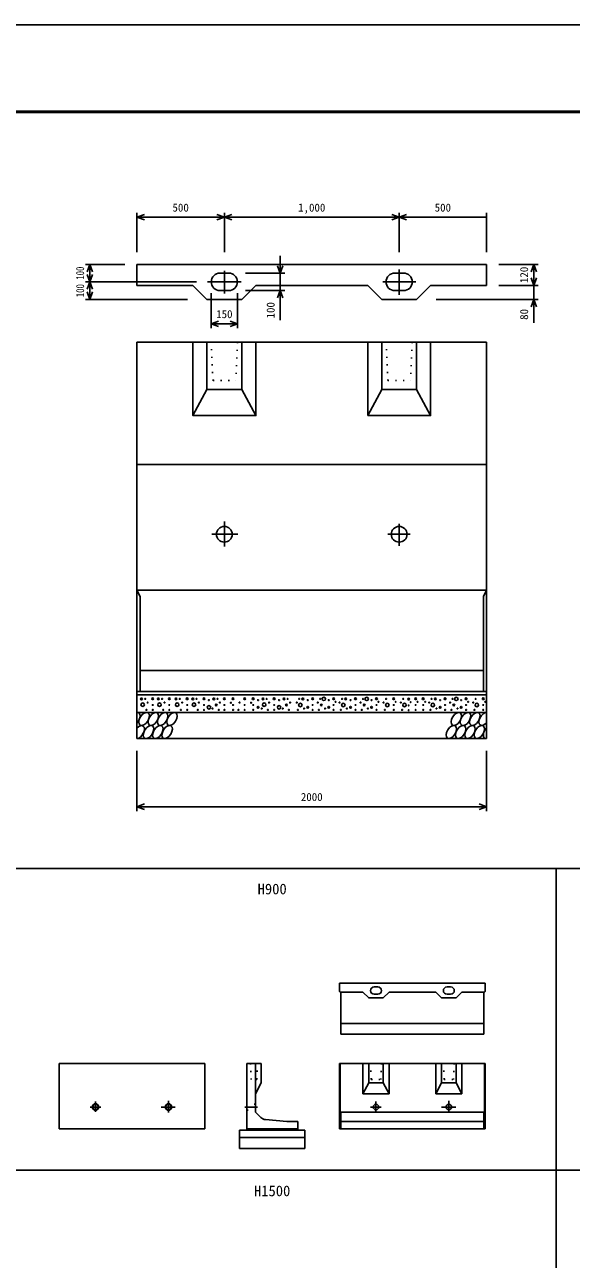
# Model space of a CAD drawing. Units: millimetres, scale not verified. Extents: x -50400 to 50400, y -17820 to 17820.
# Drawn here: x -40298 to -32794, y 849 to 17820 of the extents above; entities that cross this region are included whole.
import ezdxf
from ezdxf.enums import TextEntityAlignment as Align

# ---------------------------------------------------------------- set-up
doc = ezdxf.new("R2010")
doc.units = ezdxf.units.MM
doc.header["$LTSCALE"] = 60
doc.linetypes.add('DOTTED', pattern=[1.75, 0.25, -1.5])
doc.linetypes.add('LONG_DASHED_DOTTED', pattern=[15.25, 12, -1.5, 0.25, -1.5])
for name, color, linetype, lineweight in [('0-0_CENTER', 7, 'LONG_DASHED_DOTTED', 25), ('0-1_DIM', 7, 'Continuous', 25), ('0-2_Defpoints', 5, 'Continuous', 25), ('0-3_HATCH', 6, 'Continuous', 25), ('0-4_HYO', 3, 'Continuous', 25), ('0-6_OUTLINE', 1, 'Continuous', 25), ('0-7_OUTLINE2', 4, 'DOTTED', 25), ('0-8_TXT', 7, 'Continuous', 25), ('0-9_WAKU', 3, 'Continuous', 25)]:
    doc.layers.add(name, color=color, linetype=linetype, lineweight=lineweight)
doc.styles.add('ＭＳ ゴシック', font='')
doc.styles.get('ＭＳ ゴシック').set_extended_font_data('MS Gothic')

msp = doc.modelspace()

# ---------------------------------------------------------------- linework, layer by layer
at = {"layer": '0-0_CENTER'}
for p, q in [((-37556.79, 14126.75), (-37556.79, 14437.35)), ((-35156.79, 14108.17), (-35156.79, 14454.76)), ((-37786.73, 14284.76), (-37324.55, 14284.76)), ((-35381.2, 14284.76), (-34926.75, 14284.76)), ((-37556.79, 10645.86), (-37556.79, 10990.21)), ((-35156.79, 10655.91), (-35156.79, 10957.67)), ((-37731, 10814.99), (-37373.08, 10814.99)), ((-35312.74, 10814.99), (-35005.69, 10814.99)), ((-39399.99, 2942.61), (-39253.15, 2942.61)), ((-39325, 3016), (-39325, 2876.42)), ((-38425.29, 2942.61), (-38230.9, 2942.61)), ((-38325, 3025.69), (-38325, 2864.78)), ((-37276.11, 2942.61), (-37101.55, 2942.61)), ((-35549.99, 2942.61), (-35403.15, 2942.61)), ((-35475, 3016), (-35475, 2876.42)), ((-34575.29, 2942.61), (-34380.9, 2942.61)), ((-34475, 3025.69), (-34475, 2864.78))]:
    msp.add_line(p, q, dxfattribs=at)
at = {"layer": '0-1_DIM'}
for p, q in [((-38756.79, 15232.76), (-38756.79, 14692.76)), ((-38756.79, 15172.76), (-37556.79, 15172.76)), ((-37556.79, 15232.76), (-37556.79, 14692.76)), ((-37556.79, 15172.76), (-35156.79, 15172.76)), ((-35156.79, 15232.76), (-35156.79, 14692.76)), ((-35156.79, 15172.76), (-33956.79, 15172.76)), ((-33956.79, 15232.76), (-33956.79, 14692.76)), ((-36788.79, 14404.76), (-36788.79, 14644.76)), ((-39464.79, 14524.76), (-38924.79, 14524.76)), ((-39404.79, 14524.76), (-39404.79, 14284.76)), ((-33248.79, 14524.76), (-33788.79, 14524.76)), ((-33308.79, 14524.76), (-33308.79, 14236.76)), ((-39464.79, 14284.76), (-37938.75, 14284.76)), ((-39404.79, 14284.76), (-39404.79, 14044.76)), ((-36728.79, 14404.76), (-37268.79, 14404.76)), ((-36788.79, 14404.76), (-36788.79, 14164.76)), ((-37736.79, 13648.43), (-37736.79, 14129.43)), ((-37376.79, 13648.43), (-37376.79, 14129.43)), ((-36728.79, 14164.76), (-37268.79, 14164.76)), ((-36788.79, 13759.9), (-36788.79, 14164.76)), ((-33248.79, 14236.76), (-33788.79, 14236.76)), ((-33308.79, 14236.76), (-33308.79, 14044.76)), ((-39464.79, 14044.76), (-38062.77, 14044.76)), ((-33248.79, 14044.76), (-34650.8, 14044.76)), ((-33308.79, 13722.57), (-33308.79, 14044.76)), ((-37736.79, 13708.43), (-37376.79, 13708.43)), ((-38756.79, 7010.99), (-38756.79, 7838.99)), ((-33956.79, 7010.99), (-33956.79, 7838.99)), ((-38756.79, 7070.99), (-33956.79, 7070.99))]:
    msp.add_line(p, q, dxfattribs=at)
for points in [[(-38655.3, 15209.7), (-38756.79, 15172.76), (-38655.3, 15135.82)], [(-37658.27, 15209.7), (-37556.79, 15172.76), (-37658.27, 15135.82)], [(-37455.3, 15209.7), (-37556.79, 15172.76), (-37455.3, 15135.82)], [(-35258.27, 15209.7), (-35156.79, 15172.76), (-35258.27, 15135.82)], [(-35055.3, 15209.7), (-35156.79, 15172.76), (-35055.3, 15135.82)], [(-39367.85, 14423.27), (-39404.79, 14524.76), (-39441.72, 14423.27)], [(-36751.85, 14506.25), (-36788.79, 14404.76), (-36825.72, 14506.25)], [(-33345.72, 14423.27), (-33308.79, 14524.76), (-33271.85, 14423.27)], [(-39367.85, 14386.25), (-39404.79, 14284.76), (-39441.72, 14386.25)], [(-39367.85, 14183.27), (-39404.79, 14284.76), (-39441.72, 14183.27)], [(-33345.72, 14338.25), (-33308.79, 14236.76), (-33271.85, 14338.25)], [(-39367.85, 14146.25), (-39404.79, 14044.76), (-39441.72, 14146.25)], [(-36751.85, 14063.27), (-36788.79, 14164.76), (-36825.72, 14063.27)], [(-33345.72, 13943.27), (-33308.79, 14044.76), (-33271.85, 13943.27)], [(-37635.3, 13745.37), (-37736.79, 13708.43), (-37635.3, 13671.49)], [(-37478.27, 13745.37), (-37376.79, 13708.43), (-37478.27, 13671.49)], [(-38655.3, 7107.93), (-38756.79, 7070.99), (-38655.3, 7034.05)], [(-34058.27, 7107.93), (-33956.79, 7070.99), (-34058.27, 7034.05)]]:
    msp.add_lwpolyline(points, dxfattribs=at)
at = {"layer": '0-2_Defpoints'}
msp.add_lwpolyline([(-50400, -17820), (0, -17820), (0, 17820), (-50400, 17820)], close=True, dxfattribs=at)
at = {"layer": '0-3_HATCH'}
for centre, radius in [((-38694.09, 8552.22), 12), ((-38678.4, 8472.99), 24), ((-38643.62, 8552.22), 6), ((-38609.98, 8501.79), 6), ((-38540.68, 8554.32), 12), ((-38463.18, 8552.22), 12), ((-38447.49, 8472.99), 24), ((-38412.71, 8552.22), 6), ((-38379.06, 8501.79), 6), ((-38312.74, 8554.32), 12), ((-38220.52, 8552.22), 12), ((-38204.83, 8472.99), 24), ((-38170.04, 8552.22), 6), ((-38136.4, 8501.79), 6), ((-38067.1, 8554.32), 12), ((-37989.6, 8552.22), 12), ((-37973.91, 8472.99), 24), ((-37939.13, 8552.22), 6), ((-37905.49, 8501.79), 6), ((-37836.19, 8554.32), 12), ((-37768.89, 8535.41), 6), ((-37701.6, 8552.22), 12), ((-37651.13, 8552.22), 6), ((-37617.49, 8501.79), 6), ((-37556.93, 8554.32), 12), ((-37467.46, 8499.61), 6), ((-37437.66, 8554.32), 12), ((-37347.43, 8501.79), 6), ((-37278.13, 8554.32), 12), ((-37190.67, 8499.61), 6), ((-37160.87, 8554.32), 12), ((-37093.57, 8535.41), 6), ((-37026.29, 8552.22), 12), ((-37010.59, 8472.99), 24), ((-36975.81, 8552.22), 6), ((-36942.17, 8501.79), 6), ((-36872.87, 8554.32), 12), ((-36805.57, 8535.41), 6), ((-36738.29, 8552.22), 12), ((-36687.81, 8552.22), 6), ((-36654.17, 8501.79), 6), ((-36563.4, 8501.79), 6), ((-36512.93, 8468.18), 24), ((-36529.76, 8552.22), 6), ((-36479.29, 8552.22), 12), ((-36412, 8535.41), 6), ((-36344.71, 8554.32), 12), ((-36275.4, 8501.79), 6), ((-36241.76, 8552.22), 6), ((-36191.29, 8552.22), 24), ((-36124, 8535.41), 6), ((-36056.71, 8554.32), 12), ((-36029.49, 8512.15), 6), ((-35974.87, 8501.79), 6), ((-35924.39, 8468.18), 24), ((-35941.22, 8552.22), 6), ((-35890.75, 8552.22), 12), ((-35823.46, 8535.41), 6), ((-35756.17, 8554.32), 12), ((-35686.87, 8501.79), 6), ((-35653.22, 8552.22), 6), ((-35602.75, 8552.22), 24), ((-35535.46, 8535.41), 6), ((-35468.17, 8554.32), 12), ((-35440.95, 8512.15), 6), ((-35370.25, 8501.79), 6), ((-35319.78, 8468.18), 24), ((-35336.6, 8552.22), 6), ((-35231.92, 8554.32), 12), ((-35204.7, 8512.15), 6), ((-35134, 8501.79), 6), ((-35083.52, 8468.18), 24), ((-35100.35, 8552.22), 6), ((-35026.44, 8549.42), 12), ((-34999.22, 8507.26), 6), ((-34930.57, 8554.32), 12), ((-34903.35, 8512.15), 6), ((-34826.88, 8554.32), 12), ((-34799.67, 8512.15), 6), ((-34745.05, 8501.79), 6), ((-34694.57, 8468.18), 24), ((-34711.4, 8552.22), 6), ((-34660.93, 8552.22), 12), ((-34593.64, 8535.41), 6), ((-34526.35, 8554.32), 12), ((-34457.05, 8501.79), 6), ((-34423.4, 8552.22), 6), ((-34372.93, 8552.22), 24), ((-34305.64, 8535.41), 6), ((-34238.35, 8554.32), 12), ((-34211.13, 8512.15), 6), ((-34140.43, 8501.79), 6), ((-34089.96, 8468.18), 24), ((-34106.78, 8552.22), 6), ((-34002.09, 8554.32), 12), ((-33974.88, 8512.15), 6), ((-38626.8, 8400.94), 6), ((-38540.68, 8468.18), 6), ((-38540.68, 8400.94), 6), ((-38395.89, 8400.94), 6), ((-38312.74, 8468.18), 6), ((-38312.74, 8400.94), 6), ((-38153.22, 8400.94), 6), ((-38067.1, 8468.18), 6), ((-38067.1, 8400.94), 6), ((-37922.31, 8400.94), 6), ((-37836.19, 8468.18), 6), ((-37836.19, 8400.94), 6), ((-37768.89, 8436.66), 24), ((-37718.42, 8419.85), 6), ((-37667.96, 8468.18), 12), ((-37634.31, 8400.94), 6), ((-37556.93, 8468.18), 6), ((-37556.93, 8400.94), 6), ((-37437.66, 8468.18), 6), ((-37437.66, 8400.94), 6), ((-37364.25, 8400.94), 6), ((-37278.13, 8468.18), 6), ((-37278.13, 8400.94), 6), ((-37160.87, 8468.18), 6), ((-37160.87, 8400.94), 6), ((-37093.57, 8436.66), 12), ((-37043.11, 8419.85), 6), ((-36958.99, 8400.94), 6), ((-36872.87, 8468.18), 6), ((-36872.87, 8400.94), 6), ((-36805.57, 8436.66), 24), ((-36755.11, 8419.85), 6), ((-36704.64, 8468.18), 12), ((-36670.99, 8400.94), 6), ((-36546.58, 8400.94), 6), ((-36462.47, 8419.85), 6), ((-36412, 8436.66), 12), ((-36344.71, 8468.18), 6), ((-36344.71, 8400.94), 6), ((-36258.58, 8400.94), 6), ((-36224.93, 8468.18), 12), ((-36174.47, 8419.85), 6), ((-36124, 8436.66), 12), ((-36056.71, 8468.18), 6), ((-36056.71, 8400.94), 6), ((-35958.04, 8400.94), 6), ((-35873.93, 8419.85), 6), ((-35823.46, 8436.66), 12), ((-35756.17, 8468.18), 6), ((-35756.17, 8400.94), 6), ((-35670.04, 8400.94), 6), ((-35636.39, 8468.18), 12), ((-35585.93, 8419.85), 6), ((-35535.46, 8436.66), 12), ((-35468.17, 8468.18), 6), ((-35468.17, 8400.94), 6), ((-35353.42, 8400.94), 6), ((-35231.92, 8468.18), 6), ((-35231.92, 8400.94), 6), ((-35117.17, 8400.94), 6), ((-35026.44, 8463.28), 6), ((-35026.44, 8396.05), 6), ((-34930.57, 8468.18), 6), ((-34930.57, 8400.94), 6), ((-34826.88, 8468.18), 6), ((-34826.88, 8400.94), 6), ((-34728.22, 8400.94), 6), ((-34644.11, 8419.85), 6), ((-34593.64, 8436.66), 12), ((-34526.35, 8468.18), 6), ((-34526.35, 8400.94), 6), ((-34440.22, 8400.94), 6), ((-34406.57, 8468.18), 12), ((-34356.11, 8419.85), 6), ((-34305.64, 8436.66), 12), ((-34238.35, 8468.18), 6), ((-34238.35, 8400.94), 6), ((-34123.6, 8400.94), 6), ((-34002.09, 8468.18), 6), ((-34002.09, 8400.94), 6)]:
    msp.add_circle(centre, radius, dxfattribs=at)
for centre, start_param, end_param in [((-38786.46, 8276.94), 4.385593, 6.67454438), ((-33990.05, 8276.94), 0.33577149, 4.44118059), ((-38725.69, 8096.96), 3.51114638, 7.548991), ((-33929.28, 8096.96), 1.2110787, 3.56587337)]:
    msp.add_ellipse(centre, major_axis=(52.36, 84.74), ratio=0.5792, start_param=start_param, end_param=end_param, dxfattribs=at)
for centre in [(-38658.76, 8276.94), (-38531.06, 8276.94), (-38403.36, 8276.94), (-38275.66, 8276.94), (-34373.15, 8276.94), (-34245.45, 8276.94), (-34117.75, 8276.94), (-38597.99, 8096.96), (-38470.29, 8096.96), (-38342.59, 8096.96), (-34440.08, 8096.96), (-34312.38, 8096.96), (-34184.68, 8096.96), (-34056.98, 8096.96)]:
    msp.add_ellipse(centre, major_axis=(52.36, 84.74), ratio=0.5792, dxfattribs=at)
at = {"layer": '0-4_HYO'}
for points in [[(-40800, 2072.61), (-33000, 2072.61), (-33000, 6222.61), (-40800, 6222.61)], [(-33000, 2072.61), (-25200, 2072.61), (-25200, 6222.61), (-33000, 6222.61)], [(-40800, -3077.39), (-33000, -3077.39), (-33000, 2072.61), (-40800, 2072.61)], [(-33000, -3077.39), (-25200, -3077.39), (-25200, 2072.61), (-33000, 2072.61)]]:
    msp.add_lwpolyline(points, close=True, dxfattribs=at)
at = {"layer": '0-6_OUTLINE'}
for p, q in [((-38756.79, 14524.76), (-33956.79, 14524.76)), ((-38756.79, 14236.76), (-38756.79, 14524.76)), ((-33956.79, 14524.76), (-33956.79, 14236.76)), ((-37496.79, 14404.76), (-37616.79, 14404.76)), ((-35096.79, 14404.76), (-35216.79, 14404.76)), ((-38756.79, 14236.76), (-37988.79, 14236.76)), ((-37796.79, 14044.76), (-37988.79, 14236.76)), ((-37496.79, 14164.76), (-37616.79, 14164.76)), ((-37316.79, 14044.76), (-37124.79, 14236.76)), ((-35096.79, 14164.76), (-35216.79, 14164.76)), ((-34916.79, 14044.76), (-34724.79, 14236.76)), ((-33956.79, 14236.76), (-34724.79, 14236.76)), ((-37316.79, 14044.76), (-37796.79, 14044.76)), ((-34916.79, 14044.76), (-35396.79, 14044.76)), ((-38756.79, 8006.99), (-38756.79, 13454.99)), ((-38756.79, 13454.99), (-33956.79, 13454.99)), ((-37796.79, 13454.99), (-37796.79, 12806.99)), ((-37316.79, 13454.99), (-37316.79, 12806.99)), ((-35588.79, 13454.99), (-35588.79, 12446.99)), ((-35396.79, 13454.99), (-35396.79, 12806.99)), ((-34916.79, 13454.99), (-34916.79, 12806.99)), ((-33956.79, 8006.99), (-33956.79, 13454.99)), ((-37796.79, 12806.99), (-37988.79, 12446.99)), ((-37796.79, 12806.99), (-37316.79, 12806.99)), ((-35396.79, 12806.99), (-35588.79, 12446.99)), ((-35396.79, 12806.99), (-34916.79, 12806.99)), ((-35588.79, 12446.99), (-34724.79, 12446.99)), ((-38756.79, 11774.99), (-33956.79, 11774.99)), ((-38756.79, 10046.99), (-33956.79, 10046.99)), ((-38713.59, 9960.59), (-38756.79, 10046.99)), ((-33999.99, 9960.59), (-33956.79, 10046.99)), ((-38713.59, 8654.99), (-38713.59, 9960.59)), ((-33999.99, 8654.99), (-33999.99, 9960.59)), ((-38713.59, 8942.99), (-33999.99, 8942.99)), ((-38756.79, 8654.99), (-33956.79, 8654.99)), ((-33956.79, 8606.99), (-38756.79, 8606.99)), ((-33956.79, 8366.99), (-38756.79, 8366.99)), ((-33956.79, 8006.99), (-38756.79, 8006.99)), ((-35975, 4642.61), (-33975, 4642.61)), ((-35975, 4531.61), (-35975, 4642.61)), ((-35450, 4592.61), (-35500, 4592.61)), ((-34450, 4592.61), (-34500, 4592.61)), ((-33975, 4531.61), (-33975, 4642.61)), ((-35957, 4513.61), (-35975, 4531.61)), ((-35966, 4522.61), (-35655, 4522.61)), ((-35957, 3942.61), (-35957, 4513.61)), ((-35450, 4492.61), (-35500, 4492.61)), ((-35375, 4442.61), (-35295, 4522.61)), ((-34655, 4522.61), (-35295, 4522.61)), ((-34575, 4442.61), (-34655, 4522.61)), ((-34375, 4442.61), (-34574.26, 4442.61)), ((-34450, 4492.61), (-34500, 4492.61)), ((-34375, 4442.61), (-34295, 4522.61)), ((-33984, 4522.61), (-34295, 4522.61)), ((-33993, 4513.61), (-33975, 4531.61)), ((-33993, 3942.61), (-33993, 4513.61)), ((-33993, 4092.61), (-35957, 4092.61)), ((-33993, 3942.61), (-35957, 3942.61)), ((-39825, 3542.61), (-37825, 3542.61)), ((-39825, 2642.61), (-39825, 3542.61)), ((-37825, 2642.61), (-37825, 3542.61)), ((-37250, 2622.61), (-37250, 3542.61)), ((-37250, 3542.61), (-37050, 3542.61)), ((-37130, 3542.61), (-37130, 2872.61)), ((-37050, 3542.61), (-37050, 3272.61)), ((-35975, 2642.61), (-35975, 3542.61)), ((-35975, 3542.61), (-33975, 3542.61)), ((-35966, 2872.61), (-35966, 3542.61)), ((-35655, 3542.61), (-35655, 3122.61)), ((-35575, 3542.61), (-35575, 3272.61)), ((-35375, 3542.61), (-35375, 3272.61)), ((-35295, 3542.61), (-35295, 3122.61)), ((-34655, 3542.61), (-34655, 3122.61)), ((-34575, 3542.61), (-34575, 3272.61)), ((-34375, 3542.61), (-34375, 3272.61)), ((-34295, 3542.61), (-34295, 3122.61)), ((-33984, 2872.61), (-33984, 3542.61)), ((-33975, 2642.61), (-33975, 3542.61)), ((-37130, 3122.61), (-37050, 3272.61)), ((-35575, 3272.61), (-35655, 3122.61)), ((-35575, 3272.61), (-35375, 3272.61)), ((-35295, 3122.61), (-35375, 3272.61)), ((-34575, 3272.61), (-34655, 3122.61)), ((-34575, 3272.61), (-34375, 3272.61)), ((-34295, 3122.61), (-34375, 3272.61)), ((-35655, 3122.61), (-35295, 3122.61)), ((-34655, 3122.61), (-34295, 3122.61)), ((-37055.6, 2798.22), (-37130, 2872.61)), ((-36700, 2742.61), (-36993.94, 2769.34)), ((-36550, 2742.61), (-36700, 2742.61)), ((-36550, 2622.61), (-36550, 2742.61)), ((-35957, 2863.61), (-35966, 2872.61)), ((-35966, 2872.61), (-33984, 2872.61)), ((-35957, 2642.61), (-35957, 2863.61)), ((-35957, 2742.61), (-33993, 2742.61)), ((-33984, 2872.61), (-33993, 2863.61)), ((-33993, 2642.61), (-33993, 2863.61)), ((-37825, 2642.61), (-39825, 2642.61)), ((-36450, 2622.61), (-37350, 2622.61)), ((-37350, 2622.61), (-37350, 2372.61)), ((-37250, 2642.61), (-36550, 2642.61)), ((-36450, 2622.61), (-36450, 2372.61)), ((-33975, 2642.61), (-35975, 2642.61)), ((-36450, 2522.61), (-37350, 2522.61)), ((-36450, 2372.61), (-37350, 2372.61))]:
    msp.add_line(p, q, dxfattribs=at)
for points in [[(-35396.79, 14044.76), (-35588.79, 14236.76), (-37124.79, 14236.76)], [(-37988.79, 13454.99), (-37988.79, 12446.99), (-37124.79, 12446.99)], [(-37124.79, 13454.99), (-37124.79, 12446.99), (-37316.79, 12806.99)], [(-34724.79, 13454.99), (-34724.79, 12446.99), (-34916.79, 12806.99)], [(-35375, 4442.61), (-35575, 4442.61), (-35655, 4522.61)]]:
    msp.add_lwpolyline(points, dxfattribs=at)
for centre, radius in [((-37556.79, 10814.99), 108), ((-35156.79, 10814.99), 108), ((-39325, 2942.61), 45), ((-39325, 2942.61), 37.5), ((-38325, 2942.61), 45), ((-38325, 2942.61), 37.5), ((-35475, 2942.61), 37.5), ((-34475, 2942.61), 37.5)]:
    msp.add_circle(centre, radius, dxfattribs=at)
for centre, radius, start, end in [((-37616.79, 14284.76), 120, 90, 270), ((-37496.79, 14284.76), 120, 270, 90), ((-35216.79, 14284.76), 120, 90, 270), ((-35096.79, 14284.76), 120, 270, 90), ((-35500, 4542.61), 50, 90, 270), ((-35450, 4542.61), 50, 270, 90), ((-34500, 4542.61), 50, 90, 270), ((-34450, 4542.61), 50, 270, 90), ((-36984.89, 2868.93), 100, 225, 264.80557)]:
    msp.add_arc(centre, radius, start, end, dxfattribs=at)
at = {"layer": '0-7_OUTLINE2'}
for p, q in [((-37712.79, 12926.99), (-37736.79, 13454.99)), ((-37376.79, 13454.99), (-37401.23, 12926.99)), ((-35312.79, 12926.99), (-35336.79, 13454.99)), ((-34976.79, 13454.99), (-35001.23, 12926.99)), ((-37712.79, 12926.99), (-37401.23, 12926.99)), ((-35312.79, 12926.99), (-35001.23, 12926.99)), ((-37200, 3542.61), (-37190, 3322.61)), ((-37110, 3322.61), (-37100, 3542.61)), ((-35540, 3322.61), (-35550, 3542.61)), ((-35400, 3542.61), (-35410, 3322.61)), ((-34540, 3322.61), (-34550, 3542.61)), ((-34400, 3542.61), (-34410, 3322.61)), ((-37110, 3322.61), (-37190, 3322.61)), ((-35540, 3322.61), (-35410, 3322.61)), ((-34540, 3322.61), (-34410, 3322.61)), ((-37245, 2987.3), (-37250, 2992.61)), ((-37245, 2897.93), (-37250, 2892.61)), ((-37135, 2980.43), (-37245, 2987.3)), ((-37245, 2897.93), (-37135, 2904.8)), ((-37135, 2980.43), (-37130, 2985.11)), ((-37135, 2904.8), (-37130, 2900.11))]:
    msp.add_line(p, q, dxfattribs=at)
at = {"layer": '0-9_WAKU', "lineweight": 50}
msp.add_lwpolyline([(-49200, -16620), (-1200, -16620), (-1200, 16620), (-49200, 16620)], close=True, dxfattribs=at)

# ---------------------------------------------------------------- texts
at = {"layer": '0-1_DIM', "style": 'ＭＳ ゴシック'}
for s, p in [('500', (-38269.29, 15217.76)), ('1,000', (-36544.29, 15217.76)), ('500', (-34669.29, 15217.76)), ('150', (-37669.29, 13753.43)), ('2000', (-36506.79, 7115.99))]:
    msp.add_text(s, height=110, dxfattribs=at).set_placement(p, align=Align.BOTTOM_LEFT)
at = {"layer": '0-1_DIM', "style": 'ＭＳ ゴシック', "width": 0.8}
for p in [(-39449.79, 14314.76), (-39449.79, 14074.76)]:
    msp.add_text('100', height=110, rotation=90, dxfattribs=at).set_placement(p, align=Align.BOTTOM_LEFT)
at = {"layer": '0-1_DIM', "style": 'ＭＳ ゴシック'}
for s, p in [('120', (-33353.79, 14268.26)), ('100', (-36833.79, 13782.26)), ('80', (-33353.79, 13762.97))]:
    msp.add_text(s, height=110, rotation=90, dxfattribs=at).set_placement(p, align=Align.BOTTOM_LEFT)
at = {"layer": '0-8_TXT', "style": 'ＭＳ ゴシック'}
for s, p in [('H900', (-37100, 5822.61)), ('H1500', (-37150, 1672.61))]:
    msp.add_text(s, height=146.6, dxfattribs=at).set_placement(p, align=Align.BOTTOM_LEFT)

doc.saveas('drawing.dxf')
